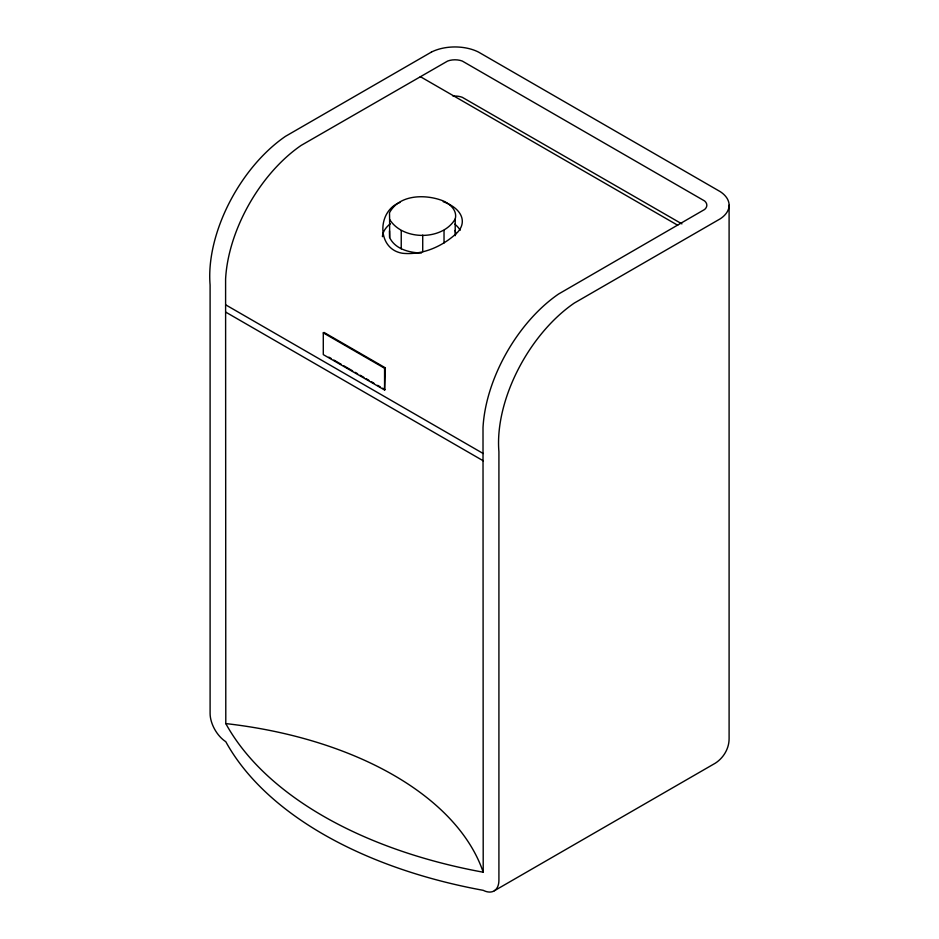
<?xml version="1.0" encoding="UTF-8"?>
<svg xmlns="http://www.w3.org/2000/svg" width="939" height="939" viewBox="0 0 939 939"><rect width="100%" height="100%" fill="white"/><g stroke="black" fill="none" stroke-linecap="round" stroke-linejoin="round"><path stroke-width="1.41" d="M385.307 367.818L384.567 389.99L323.286 354.613L323.286 332.864L324.025 332.429L385.307 367.818L384.567 368.241L323.286 332.864M455.204 218.987C442.598 240.818 402.69 240.771 389.626 219.421L389.497 212.742C399.451 194.15 426.024 194.009 443.454 201.005A33.299 19.226 0 0 1 455.204 218.987L455.204 235.712M399.944 202.46C376.973 210.876 376.433 249.422 402.761 253.307C422.773 255.208 442.868 246.335 457.176 232.684A39.954 23.064 0 0 0 443.208 201.709M494.372 890.735L715.377 763.149C723.535 757.843 729.075 748.606 729.098 738.782L729.098 205.23M421.294 253.072C409.381 252.626 395.225 249.246 389.626 237.544L389.497 230.865M681.902 223.881L462.27 97.304A13.404 7.735 0 0 0 453.032 96.13M420.285 76.622L677.7 225.243M328.861 357.16L331.361 358.604M333.873 360.048L341.373 364.391M343.874 365.834L352.63 370.882M355.13 372.325L357.63 373.769M360.13 375.213L363.886 377.384M366.386 378.828L368.886 380.272M371.386 381.715L373.886 383.159M377.642 385.33L380.142 386.774M382.643 388.218L385.143 389.662M225.794 304.905L483.209 453.525M225.794 312.159L483.209 460.779M483.209 872.202L483.01 427.632A118.173 68.23 -60 0 1 558.552 294.036L704.673 209.444A13.404 7.735 0 0 0 704.673 201.005L462.27 61.047A13.404 7.735 0 0 0 447.645 61.047L301.137 145.416A118.173 68.23 -60 0 0 225.595 279.012L225.794 723.582A326.256 188.363 0 0 1 483.209 872.202A395.342 228.247 0 0 1 225.794 723.582M444.03 230.454L444.03 243.001M422.726 235.09L422.726 251.816M401.235 230.724L401.235 248.858M389.626 219.421L389.626 237.544M384.567 368.241L384.567 389.99M382.419 236.675A39.954 23.064 0 0 1 390.378 223.775M454.816 224.175A39.954 23.064 0 0 1 460.204 230.243M455.075 230.442A33.299 19.226 0 0 1 455.638 234.445M431.412 52.079L285.444 136.355A118.173 68.23 -60 0 0 210.101 284.975L210.101 713.405A23.604 13.627 60 0 0 225.794 741.704A395.342 228.247 0 0 0 483.209 890.325A23.604 13.627 60 0 0 498.914 880.148L498.914 451.718A118.173 68.23 -60 0 1 574.245 303.097L720.225 218.822A35.659 20.588 0 0 0 720.225 191.626L478.503 52.079A35.659 20.588 0 0 0 431.412 52.079"/></g></svg>
